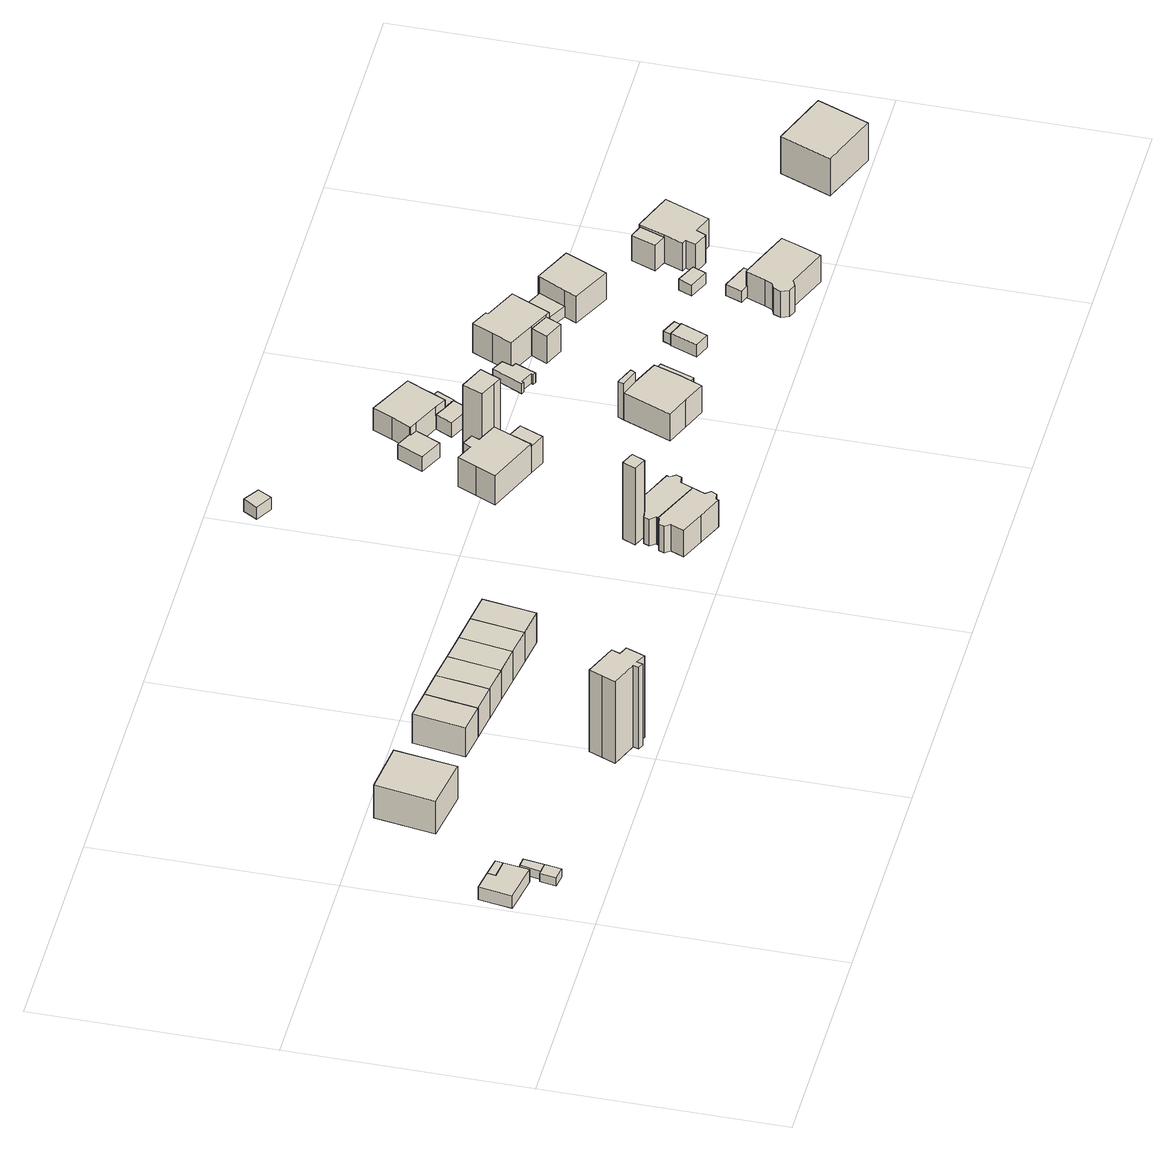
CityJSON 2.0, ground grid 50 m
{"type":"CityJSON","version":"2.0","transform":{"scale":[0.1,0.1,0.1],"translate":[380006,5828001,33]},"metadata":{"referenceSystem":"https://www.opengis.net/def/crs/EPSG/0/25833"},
"CityObjects":{
"building1":{"type":"Building","attributes":{"Gemeindeschluessel":"11000012","BezugspunktDach":"2200","function":"31001_1010","measuredHeight":3.15,"storeysAboveGround":1},"address":[{"country":"Germany","locality":"Berlin","thoroughfareNumber":"7","thoroughfareName":"Elstergasse"}],"geometry":[{"type":"Solid","lod":"1","boundaries":[[[[0,1,2,3,4,5]],[[6,7,8,9,10,11]],[[6,11,5,4]],[[7,6,4,3]],[[8,7,3,2]],[[9,8,2,1]],[[10,9,1,0]],[[11,10,0,5]]]]}]},
"building2":{"type":"Building","attributes":{"Gemeindeschluessel":"11000012","BezugspunktDach":"2200","function":"31001_2000","measuredHeight":1.95,"storeysAboveGround":1},"address":[{"country":"Germany","locality":"Berlin","thoroughfareNumber":"7 (2)","thoroughfareName":"Elstergasse"}],"geometry":[{"type":"Solid","lod":"1","boundaries":[[[[12,13,14,15,16]],[[17,18,19,20,21]],[[17,21,16,15]],[[18,17,15,14]],[[19,18,14,13]],[[20,19,13,12]],[[21,20,12,16]]]]}]},
"building3":{"type":"Building","attributes":{"Gemeindeschluessel":"11000012","BezugspunktDach":"2200","function":"51009_1610","measuredHeight":3.01,"storeysAboveGround":0},"address":[{"country":"Germany","locality":"Berlin"}],"geometry":[{"type":"Solid","lod":"1","boundaries":[[[[1,22,3,2]],[[23,24,25,26]],[[23,26,2,3]],[[24,23,3,22]],[[25,24,22,1]],[[26,25,1,2]]]]}]},
"building4":{"type":"Building","attributes":{"Gemeindeschluessel":"11000012","BezugspunktDach":"2200","function":"31001_2000","measuredHeight":1.95,"storeysAboveGround":1},"address":[{"country":"Germany","locality":"Berlin","thoroughfareNumber":"7 (1)","thoroughfareName":"Elstergasse"}],"geometry":[{"type":"Solid","lod":"1","boundaries":[[[[13,27,28,14]],[[29,30,19,18]],[[29,18,14,28]],[[30,29,28,27]],[[19,30,27,13]],[[18,19,13,14]]]]}]},
"building5":{"type":"Building","attributes":{"Gemeindeschluessel":"11000012","BezugspunktDach":"2200","function":"31001_1010","measuredHeight":9.96,"storeysAboveGround":1},"address":[{"country":"Germany","locality":"Berlin","thoroughfareNumber":"5","thoroughfareName":"Elstergasse"}],"geometry":[{"type":"Solid","lod":"1","boundaries":[[[[31,32,33,34]],[[35,36,37,38]],[[35,38,34,33]],[[36,35,33,32]],[[37,36,32,31]],[[38,37,31,34]]]]}]},
"building6":{"type":"Building","attributes":{"Gemeindeschluessel":"11000012","BezugspunktDach":"2200","function":"31001_1010","measuredHeight":21.99,"storeysAboveGround":1},"address":[{"country":"Germany","locality":"Berlin","thoroughfareNumber":"27","thoroughfareName":"Rabenhorststraße"}],"geometry":[{"type":"Solid","lod":"1","boundaries":[[[[39,40,41,42,43,44,45,46,47,48,49,50]],[[51,52,53,54,55,56,57,58,59,60,61,62]],[[51,62,50,49]],[[52,51,49,48]],[[53,52,48,47]],[[54,53,47,46]],[[55,54,46,45]],[[56,55,45,44]],[[57,56,44,43]],[[58,57,43,42]],[[59,58,42,41]],[[60,59,41,40]],[[61,60,40,39]],[[62,61,39,50]]]]}]},
"building7":{"type":"Building","attributes":{"Gemeindeschluessel":"11000012","BezugspunktDach":"2200","function":"31001_1010","measuredHeight":9.78,"storeysAboveGround":1},"address":[{"country":"Germany","locality":"Berlin","thoroughfareNumber":"3B","thoroughfareName":"Elstergasse"}],"geometry":[{"type":"Solid","lod":"1","boundaries":[[[[63,64,65,66,67]],[[68,69,70,71,72]],[[68,72,67,66]],[[69,68,66,65]],[[70,69,65,64]],[[71,70,64,63]],[[72,71,63,67]]]]}]},
"building8":{"type":"Building","attributes":{"Gemeindeschluessel":"11000012","BezugspunktDach":"2200","function":"31001_1010","measuredHeight":9.78,"storeysAboveGround":1},"address":[{"country":"Germany","locality":"Berlin","thoroughfareNumber":"3A","thoroughfareName":"Elstergasse"}],"geometry":[{"type":"Solid","lod":"1","boundaries":[[[[73,74,75,65,63]],[[69,76,77,78,71]],[[69,71,63,65]],[[76,69,65,75]],[[77,76,75,74]],[[78,77,74,73]],[[71,78,73,63]]]]}]},
"building9":{"type":"Building","attributes":{"Gemeindeschluessel":"11000012","BezugspunktDach":"2200","function":"31001_1010","measuredHeight":9.84,"storeysAboveGround":1},"address":[{"country":"Germany","locality":"Berlin","thoroughfareNumber":"3","thoroughfareName":"Elstergasse"}],"geometry":[{"type":"Solid","lod":"1","boundaries":[[[[79,80,75,73]],[[81,82,83,84]],[[81,84,73,75]],[[82,81,75,80]],[[83,82,80,79]],[[84,83,79,73]]]]}]},
"building10":{"type":"Building","attributes":{"Gemeindeschluessel":"11000012","BezugspunktDach":"2200","function":"31001_1010","measuredHeight":9.84,"storeysAboveGround":1},"address":[{"country":"Germany","locality":"Berlin","thoroughfareNumber":"1B","thoroughfareName":"Elstergasse"}],"geometry":[{"type":"Solid","lod":"1","boundaries":[[[[85,86,80,87,79]],[[88,82,89,90,83]],[[88,83,79,87]],[[82,88,87,80]],[[89,82,80,86]],[[90,89,86,85]],[[83,90,85,79]]]]}]},
"building11":{"type":"Building","attributes":{"Gemeindeschluessel":"11000012","BezugspunktDach":"2200","function":"31001_1010","measuredHeight":9.85,"storeysAboveGround":1},"address":[{"country":"Germany","locality":"Berlin","thoroughfareNumber":"1A","thoroughfareName":"Elstergasse"}],"geometry":[{"type":"Solid","lod":"1","boundaries":[[[[91,92,86,93,85]],[[94,89,95,96,90]],[[94,90,85,93]],[[89,94,93,86]],[[95,89,86,92]],[[96,95,92,91]],[[90,96,91,85]]]]}]},
"building12":{"type":"Building","attributes":{"Gemeindeschluessel":"11000012","BezugspunktDach":"2200","function":"31001_1010","measuredHeight":9.92,"storeysAboveGround":1},"address":[{"country":"Germany","locality":"Berlin","thoroughfareNumber":"1","thoroughfareName":"Elstergasse"}],"geometry":[{"type":"Solid","lod":"1","boundaries":[[[[97,98,99,92,100,91]],[[101,95,102,103,104,96]],[[101,96,91,100]],[[95,101,100,92]],[[102,95,92,99]],[[103,102,99,98]],[[104,103,98,97]],[[96,104,97,91]]]]}]},
"building13":{"type":"Building","attributes":{"Gemeindeschluessel":"11000012","BezugspunktDach":"2200","function":"51009_1610","measuredHeight":18.94,"storeysAboveGround":0},"address":[{"country":"Germany","locality":"Berlin"}],"geometry":[{"type":"Solid","lod":"1","boundaries":[[[[105,106,107,108]],[[109,110,111,112]],[[109,112,108,107]],[[110,109,107,106]],[[111,110,106,105]],[[112,111,105,108]]]]}]},
"building14":{"type":"Building","attributes":{"Gemeindeschluessel":"11000012","BezugspunktDach":"2200","function":"31001_1010","measuredHeight":8.67,"storeysAboveGround":1},"address":[{"country":"Germany","locality":"Berlin","thoroughfareNumber":"28A","thoroughfareName":"Rabenhorststraße"}],"geometry":[{"type":"Solid","lod":"1","boundaries":[[[[113,114,115,116,117,118,119,120,121,122,123,124,125]],[[126,127,128,129,130,131,132,133,134,135,136,137,138]],[[126,138,125,124]],[[127,126,124,123]],[[128,127,123,122]],[[129,128,122,121]],[[130,129,121,120]],[[131,130,120,119]],[[132,131,119,118]],[[133,132,118,117]],[[134,133,117,116]],[[135,134,116,115]],[[136,135,115,114]],[[137,136,114,113]],[[138,137,113,125]]]]}]},
"building15":{"type":"Building","attributes":{"Gemeindeschluessel":"11000012","BezugspunktDach":"2200","function":"31001_1010","measuredHeight":8.63,"storeysAboveGround":1},"address":[{"country":"Germany","locality":"Berlin","thoroughfareNumber":"28B","thoroughfareName":"Rabenhorststraße"}],"geometry":[{"type":"Solid","lod":"1","boundaries":[[[[139,120,140,119,141,142,143,144,145,146,147,148,149,150]],[[151,152,153,154,155,156,157,158,159,131,160,130,161,162]],[[151,162,150,149]],[[152,151,149,148]],[[153,152,148,147]],[[154,153,147,146]],[[155,154,146,145]],[[156,155,145,144]],[[157,156,144,143]],[[158,157,143,142]],[[159,158,142,141]],[[131,159,141,119]],[[160,131,119,140]],[[130,160,140,120]],[[161,130,120,139]],[[162,161,139,150]]]]}]},
"building16":{"type":"Building","attributes":{"Gemeindeschluessel":"11000012","BezugspunktDach":"2200","function":"31001_2520","measuredHeight":2.94,"storeysAboveGround":1},"address":[{"country":"Germany","locality":"Berlin","thoroughfareNumber":"31 (1)","thoroughfareName":"Rabenhorststraße"}],"geometry":[{"type":"Solid","lod":"1","boundaries":[[[[163,164,165,166]],[[167,168,169,170]],[[167,170,166,165]],[[168,167,165,164]],[[169,168,164,163]],[[170,169,163,166]]]]}]},
"building17":{"type":"Building","attributes":{"Gemeindeschluessel":"11000012","function":"31001_1010"},"address":[{"country":"Germany","locality":"Berlin","thoroughfareNumber":"32","thoroughfareName":"Rabenhorststraße"}],"children":["building17-1","building17-2"]},
"building17-1":{"type":"BuildingPart","attributes":{"BezugspunktDach":"2200","measuredHeight":8.94,"storeysAboveGround":2},"parents":["building17"],"geometry":[{"type":"MultiSurface","lod":"1","boundaries":[[[171,172,173,174,175,176,177,178,179,180,181,182]],[[183,184,185,186,187,188,189,190,191,192,193,194]],[[183,194,182,181]],[[184,183,181,180]],[[185,184,180,179]],[[186,185,179,178]],[[187,186,178,177]],[[188,187,177,176]],[[189,188,176,175]],[[190,189,175,174]],[[191,190,174,173]],[[195,196,173,172]],[[193,192,172,171],[197,195,192,193]],[[194,193,171,182]],[[192,191,196,195]],[[195,197,193,192]]]}]},
"building17-2":{"type":"BuildingPart","attributes":{"BezugspunktDach":"2200","measuredHeight":6.45,"storeysAboveGround":2},"parents":["building17"],"geometry":[{"type":"MultiSurface","lod":"1","boundaries":[[[198,199,196,197]],[[191,200,201,193]],[[200,191,196,199]],[[201,200,199,198]],[[193,201,198,197]],[[192,195,196,191]],[[193,197,195,192]]]}]},
"building18":{"type":"Building","attributes":{"Gemeindeschluessel":"11000012","BezugspunktDach":"2200","function":"31001_2463","measuredHeight":17.72,"storeysAboveGround":1},"address":[{"country":"Germany","locality":"Berlin","thoroughfareNumber":"32 (1)","thoroughfareName":"Rabenhorststraße"}],"geometry":[{"type":"Solid","lod":"1","boundaries":[[[[202,203,204,205,206]],[[207,208,209,190,189]],[[207,189,206,205]],[[208,207,205,204]],[[209,208,204,203]],[[190,209,203,202]],[[189,190,202,206]]]]}]},
"building19":{"type":"Building","attributes":{"Gemeindeschluessel":"11000012","function":"31001_1010"},"address":[{"country":"Germany","locality":"Berlin","thoroughfareNumber":"34","thoroughfareName":"Rabenhorststraße"}],"children":["building19-1","building19-2","building19-3","building19-4"]},
"building19-1":{"type":"BuildingPart","attributes":{"BezugspunktDach":"2200","measuredHeight":7.08,"storeysAboveGround":1},"parents":["building19"],"geometry":[{"type":"MultiSurface","lod":"1","boundaries":[[[210,211,212,213,214,215,216,217,218,219]],[[220,221,222,223,224,225,226,227,228,229]],[[230,231,219,218]],[[221,220,218,217]],[[222,221,217,216]],[[223,222,216,215]],[[224,223,215,214]],[[225,224,214,213]],[[232,233,213,212]],[[234,235,236,212,211]],[[228,227,211,210]],[[231,237,210,219]],[[220,229,231,230]],[[238,226,225,233,232]],[[227,226,236,235,234]],[[239,229,228,237,231]]]}]},
"building19-2":{"type":"BuildingPart","attributes":{"BezugspunktDach":"2200","measuredHeight":3.81,"storeysAboveGround":1},"parents":["building19"],"geometry":[{"type":"Solid","lod":"1","boundaries":[[[[240,241,233,232]],[[225,242,243,226]],[[242,225,233,241]],[[243,242,241,240]],[[226,236,244,243,240,232]],[[225,226,232,233]],[[243,244,236,226]]]]}]},
"building19-3":{"type":"BuildingPart","attributes":{"BezugspunktDach":"2200","measuredHeight":3.55,"storeysAboveGround":1},"parents":["building19"],"geometry":[{"type":"MultiSurface","lod":"1","boundaries":[[[245,237,231,230,246,247]],[[248,220,229,228,249,250]],[[248,250,247,246]],[[220,248,246,230]],[[249,228,237,245]],[[250,249,245,247]],[[220,230,231,229]],[[228,229,231,237,251]]]}]},
"building19-4":{"type":"BuildingPart","attributes":{"BezugspunktDach":"2200","measuredHeight":3.57,"storeysAboveGround":1},"parents":["building19"],"geometry":[{"type":"MultiSurface","lod":"1","boundaries":[[[252,244,235,253]],[[227,243,254,255]],[[227,255,253,235]],[[254,243,244,252]],[[255,254,252,253]],[[227,235,236,226]],[[226,236,244,243]]]}]},
"building20":{"type":"Building","attributes":{"Gemeindeschluessel":"11000012","BezugspunktDach":"2200","function":"51009_1610","measuredHeight":8.89,"storeysAboveGround":0},"address":[{"country":"Germany","locality":"Berlin"}],"geometry":[{"type":"Solid","lod":"1","boundaries":[[[[256,257,258,259]],[[260,261,262,263]],[[260,263,259,258]],[[261,260,258,257]],[[262,261,257,256]],[[263,262,256,259]]]]}]},
"building21":{"type":"Building","attributes":{"Gemeindeschluessel":"11000012","function":"31001_1010"},"address":[{"country":"Germany","locality":"Berlin","thoroughfareNumber":"65A","thoroughfareName":"Turmfalkenstraße"}],"children":["building21-1","building21-2"]},
"building21-1":{"type":"BuildingPart","attributes":{"BezugspunktDach":"2200","measuredHeight":8.81,"storeysAboveGround":2},"parents":["building21"],"geometry":[{"type":"MultiSurface","lod":"1","boundaries":[[[264,265,266,267,268,269,270,271]],[[263,262,272,273,274,275,276,277]],[[263,277,271,270]],[[262,263,270,269]],[[272,262,269,268]],[[273,272,268,267]],[[274,278,279,267,266]],[[275,274,266,265]],[[276,275,265,264]],[[277,276,264,271]],[[273,279,278,274]]]}]},
"building21-2":{"type":"BuildingPart","attributes":{"BezugspunktDach":"2200","measuredHeight":3.43,"storeysAboveGround":2},"parents":["building21"],"geometry":[{"type":"Solid","lod":"1","boundaries":[[[[280,281,282,279,278]],[[283,284,285,286,287]],[[283,287,278,274,273,279]],[[284,283,279,282]],[[285,284,282,281]],[[286,285,281,280]],[[287,286,280,278]],[[279,273,274,278]]]]}]},
"building22":{"type":"Building","attributes":{"Gemeindeschluessel":"11000012","BezugspunktDach":"2200","function":"31001_2463","measuredHeight":2.48,"storeysAboveGround":1},"address":[{"country":"Germany","locality":"Berlin","thoroughfareNumber":"17 (1)","thoroughfareName":"Dorndreherweg"}],"geometry":[{"type":"Solid","lod":"1","boundaries":[[[[288,289,290,291,292,293,294,295,296,297]],[[298,299,300,301,302,303,304,305,306,307]],[[298,307,297,296]],[[299,298,296,295]],[[300,299,295,294]],[[301,300,294,293]],[[302,301,293,292]],[[303,302,292,291]],[[304,303,291,290]],[[305,304,290,289]],[[306,305,289,288]],[[307,306,288,297]]]]}]},
"building23":{"type":"Building","attributes":{"Gemeindeschluessel":"11000012","BezugspunktDach":"2200","function":"31001_2463","measuredHeight":3.26,"storeysAboveGround":1},"address":[{"country":"Germany","locality":"Berlin","thoroughfareNumber":"65A (1)","thoroughfareName":"Turmfalkenstraße"}],"geometry":[{"type":"Solid","lod":"1","boundaries":[[[[308,309,310,311,312]],[[313,314,315,316,317]],[[313,317,312,311]],[[314,313,311,310]],[[315,314,310,309]],[[316,315,309,308]],[[317,316,308,312]]]]}]},
"building24":{"type":"Building","attributes":{"Gemeindeschluessel":"11000012","function":"31001_1010"},"address":[{"country":"Germany","locality":"Berlin","thoroughfareNumber":"17","thoroughfareName":"Dorndreherweg"}],"children":["building24-1","building24-2"]},
"building24-1":{"type":"BuildingPart","attributes":{"BezugspunktDach":"2200","measuredHeight":7.71,"storeysAboveGround":2},"parents":["building24"],"geometry":[{"type":"MultiSurface","lod":"1","boundaries":[[[318,319,320,321,322,323,324,325,326]],[[327,328,329,330,331,332,333,334,335]],[[327,335,326,325]],[[328,327,325,324]],[[329,328,324,323]],[[330,329,323,322]],[[331,330,322,321]],[[332,331,321,320]],[[333,332,320,319]],[[334,336,337,319,318]],[[335,334,318,326]],[[333,337,336,334]]]}]},
"building24-2":{"type":"BuildingPart","attributes":{"BezugspunktDach":"2200","measuredHeight":6.7,"storeysAboveGround":2},"parents":["building24"],"geometry":[{"type":"Solid","lod":"1","boundaries":[[[[338,337,336,339]],[[334,333,340,341]],[[334,341,339,336]],[[340,333,337,338]],[[341,340,338,339]],[[333,334,336,337]]]]}]},
"building25":{"type":"Building","attributes":{"Gemeindeschluessel":"11000012","BezugspunktDach":"2200","function":"51009_1611","measuredHeight":2.51,"storeysAboveGround":0},"address":[{"country":"Germany","locality":"Berlin"}],"geometry":[{"type":"Solid","lod":"1","boundaries":[[[[342,343,344,345]],[[346,347,348,349]],[[346,349,345,344]],[[347,346,344,343]],[[348,347,343,342]],[[349,348,342,345]]]]}]},
"building26":{"type":"Building","attributes":{"Gemeindeschluessel":"11000012","BezugspunktDach":"2200","function":"31001_2463","measuredHeight":2.57,"storeysAboveGround":1},"address":[{"country":"Germany","locality":"Berlin","thoroughfareNumber":"15 (1)","thoroughfareName":"Dorndreherweg"}],"geometry":[{"type":"Solid","lod":"1","boundaries":[[[[350,351,352,353]],[[354,355,356,357]],[[354,357,353,352]],[[355,354,352,351]],[[356,355,351,350]],[[357,356,350,353]]]]}]},
"building27":{"type":"Building","attributes":{"Gemeindeschluessel":"11000012","BezugspunktDach":"2200","function":"31001_1010","measuredHeight":8.29,"storeysAboveGround":1},"address":[{"country":"Germany","locality":"Berlin","thoroughfareNumber":"15","thoroughfareName":"Dorndreherweg"}],"geometry":[{"type":"Solid","lod":"1","boundaries":[[[[358,359,360,361,362,363,364,365]],[[356,355,366,367,368,369,370,371]],[[356,371,365,364]],[[355,356,364,363]],[[366,355,363,362]],[[367,366,362,361]],[[368,367,361,360]],[[369,368,360,359]],[[370,369,359,358]],[[371,370,358,365]]]]}]},
"building28":{"type":"Building","attributes":{"Gemeindeschluessel":"11000012","BezugspunktDach":"2200","function":"31001_1010","measuredHeight":8.43,"storeysAboveGround":1},"address":[{"country":"Germany","locality":"Berlin","thoroughfareNumber":"65","thoroughfareName":"Turmfalkenstraße"}],"geometry":[{"type":"Solid","lod":"1","boundaries":[[[[372,373,374,375,376,377,378,379,380,381,382,383,384]],[[385,386,387,388,389,390,391,392,393,394,395,396,397]],[[385,397,384,383]],[[386,385,383,382]],[[387,386,382,381]],[[388,387,381,380]],[[389,388,380,379]],[[390,389,379,378]],[[391,390,378,377]],[[392,391,377,376]],[[393,392,376,375]],[[394,393,375,374]],[[395,394,374,373]],[[396,395,373,372]],[[397,396,372,384]]]]}]},
"building29":{"type":"Building","attributes":{"Gemeindeschluessel":"11000012","BezugspunktDach":"2200","function":"31001_2463","measuredHeight":2.72,"storeysAboveGround":1},"address":[{"country":"Germany","locality":"Berlin","thoroughfareNumber":"65 (1)","thoroughfareName":"Turmfalkenstraße"}],"geometry":[{"type":"Solid","lod":"1","boundaries":[[[[398,399,400,401,402,403]],[[404,405,406,407,408,409]],[[404,409,403,402]],[[405,404,402,401]],[[406,405,401,400]],[[407,406,400,399]],[[408,407,399,398]],[[409,408,398,403]]]]}]},
"building30":{"type":"Building","attributes":{"Gemeindeschluessel":"11000012","BezugspunktDach":"2200","function":"31001_2463","measuredHeight":2.7,"storeysAboveGround":1},"address":[{"country":"Germany","locality":"Berlin","thoroughfareNumber":"67 (2)","thoroughfareName":"Turmfalkenstraße"}],"geometry":[{"type":"Solid","lod":"1","boundaries":[[[[410,411,412,413]],[[414,415,416,417]],[[414,417,413,412]],[[415,414,412,411]],[[416,415,411,410]],[[417,416,410,413]]]]}]},
"building31":{"type":"Building","attributes":{"Gemeindeschluessel":"11000012","BezugspunktDach":"2200","function":"51009_1610","measuredHeight":2.85,"storeysAboveGround":0},"address":[{"country":"Germany","locality":"Berlin"}],"geometry":[{"type":"Solid","lod":"1","boundaries":[[[[418,419,420,421,422,423,424,425]],[[426,427,428,429,430,431,432,433]],[[426,433,425,424]],[[427,426,424,423]],[[428,427,423,422]],[[429,428,422,421]],[[430,429,421,420]],[[431,430,420,419]],[[432,431,419,418]],[[433,432,418,425]]]]}]},
"building32":{"type":"Building","attributes":{"Gemeindeschluessel":"11000012","BezugspunktDach":"2200","function":"31001_2463","measuredHeight":6.3,"storeysAboveGround":1},"address":[{"country":"Germany","locality":"Berlin","thoroughfareNumber":"67 (1)","thoroughfareName":"Turmfalkenstraße"}],"geometry":[{"type":"Solid","lod":"1","boundaries":[[[[434,435,436,437]],[[438,439,440,441]],[[438,441,437,436]],[[439,438,436,435]],[[440,439,435,434]],[[441,440,434,437]]]]}]},
"building33":{"type":"Building","attributes":{"Gemeindeschluessel":"11000012","BezugspunktDach":"2200","function":"31001_1010","measuredHeight":7.75,"storeysAboveGround":1},"address":[{"country":"Germany","locality":"Berlin","thoroughfareNumber":"67","thoroughfareName":"Turmfalkenstraße"}],"geometry":[{"type":"Solid","lod":"1","boundaries":[[[[442,443,444,445,446,447,448,449,450,451,452,453]],[[440,439,454,455,456,457,458,459,460,461,462,463]],[[440,463,453,452]],[[439,440,452,451]],[[454,439,451,450]],[[455,454,450,449]],[[456,455,449,448]],[[457,456,448,447]],[[458,457,447,446]],[[459,458,446,445]],[[460,459,445,444]],[[461,460,444,443]],[[462,461,443,442]],[[463,462,442,453]]]]}]},
"building34":{"type":"Building","attributes":{"Gemeindeschluessel":"11000012","BezugspunktDach":"2200","function":"31001_1010","measuredHeight":10.93,"storeysAboveGround":2},"address":[{"country":"Germany","locality":"Berlin","thoroughfareNumber":"11","thoroughfareName":"Dorndreherweg"},{"country":"Germany","locality":"Berlin","thoroughfareNumber":"66","thoroughfareName":"Turmfalkenstraße"}],"geometry":[{"type":"Solid","lod":"1","boundaries":[[[[464,465,466,467]],[[468,469,470,471]],[[468,471,467,466]],[[469,468,466,465]],[[470,469,465,464]],[[471,470,464,467]]]]}]}
},
"vertices":[
[87,150,46],[95,203,46],[55,208,46],[58,226,46],[14,233,46],[4,164,46],[14,233,15],[58,226,15],[55,208,15],[95,203,15],[87,150,15],[4,164,15],
[117,94,34],[122,129,34],[100,131,34],[94,132,34],[88,98,34],[94,132,14],[100,131,14],[122,129,14],[117,94,14],[88,98,14],
[97,219,46],[58,226,16],[97,219,16],[95,203,16],[55,208,16],
[128,172,34],[109,174,34],[109,174,14],[128,172,14],
[301,340,90],[320,470,90],[211,483,90],[191,357,90],[211,483,9],[320,470,9],[301,340,9],[191,357,9],
[522,50,216],[518,38,216],[530,33,216],[533,45,216],[554,35,216],[565,64,216],[569,74,216],[550,82,216],[557,100,216],[489,128,216],[478,100,216],[466,72,216],[478,100,14],[489,128,14],[557,100,14],[550,82,14],[569,74,14],[565,64,14],[554,35,14],[533,45,14],[530,33,14],[518,38,14],[522,50,14],[466,72,14],
[473,341,94],[481,396,94],[490,450,94],[427,459,94],[411,350,94],[427,459,22],[490,450,22],[481,396,22],[473,341,22],[411,350,22],
[533,332,94],[541,387,94],[549,442,94],[549,442,22],[541,387,22],[533,332,22],
[592,324,94],[608,433,94],[549,442,21],[608,433,21],[592,324,21],[533,332,21],
[651,315,94],[668,424,94],[600,378,94],[600,378,21],[668,424,21],[651,315,21],
[711,306,94],[727,416,94],[660,370,94],[660,370,21],[727,416,21],[711,306,21],
[772,297,94],[780,352,94],[788,407,94],[719,361,94],[719,361,21],[788,407,21],[780,352,21],[772,297,21],
[1121,168,212],[1133,195,212],[1105,207,212],[1093,180,212],[1105,207,23],[1133,195,23],[1121,168,23],[1093,180,23],
[1136,61,84],[1187,39,84],[1189,44,84],[1203,46,84],[1209,58,84],[1200,69,84],[1211,95,84],[1109,139,84],[1108,136,84],[1093,134,84],[1088,122,84],[1097,111,84],[1085,83,84],[1097,111,18],[1088,122,18],[1093,134,18],[1108,136,18],[1109,139,18],[1211,95,18],[1200,69,18],[1209,58,18],[1203,46,18],[1189,44,18],[1187,39,18],[1136,61,18],[1085,83,18],
[1111,143,84],[1160,117,84],[1222,121,84],[1236,122,84],[1241,134,84],[1233,146,84],[1235,151,84],[1184,173,84],[1133,195,84],[1121,168,84],[1107,166,84],[1102,154,84],[1107,166,18],[1121,168,18],[1133,195,18],[1184,173,18],[1235,151,18],[1233,146,18],[1241,134,18],[1236,122,18],[1222,121,18],[1160,117,18],[1111,143,18],[1102,154,18],
[1038,877,52],[1054,906,52],[1021,927,52],[1003,897,52],[1021,927,22],[1054,906,22],[1038,877,22],[1003,897,22],
[1255,421,94],[1272,461,94],[1276,471,94],[1289,501,94],[1255,516,94],[1246,520,94],[1253,536,94],[1229,547,94],[1221,531,94],[1185,547,94],[1167,507,94],[1148,466,94],[1167,507,22],[1185,547,22],[1221,531,22],[1229,547,22],[1253,536,22],[1246,520,22],[1255,516,22],[1289,501,22],[1276,471,22],[1272,461,22],[1255,421,22],[1148,466,22],[1272,461,87],[1276,471,87],[1255,421,87],
[1290,406,87],[1311,455,87],[1311,455,22],[1290,406,22],
[1289,501,200],[1306,493,200],[1325,536,200],[1273,558,200],[1255,516,200],[1273,558,22],[1325,536,22],[1306,493,22],
[1283,652,79],[1338,626,79],[1362,614,79],[1379,650,79],[1381,655,79],[1401,696,79],[1308,741,79],[1289,700,79],[1270,661,79],[1269,659,79],[1270,661,24],[1289,700,24],[1308,741,24],[1401,696,24],[1381,655,24],[1379,650,24],[1362,614,24],[1338,626,24],[1283,652,24],[1269,659,24],[1270,661,60],[1269,659,60],[1362,614,62],[1379,650,62],[1338,626,58],[1338,626,60],[1362,614,60],[1283,652,60],[1362,614,29],[1269,659,35],
[1386,603,62],[1403,638,62],[1403,638,24],[1386,603,24],[1386,603,60],
[1258,600,60],[1236,677,60],[1210,623,60],[1236,677,24],[1258,600,24],[1210,623,24],[1283,652,42],
[1369,568,60],[1321,591,60],[1369,568,24],[1321,591,24],
[1488,272,110],[1493,282,110],[1455,298,110],[1450,286,110],[1455,298,21],[1493,282,21],[1488,272,21],[1450,286,21],
[1457,166,87],[1505,146,87],[1524,191,87],[1544,248,87],[1497,268,87],[1488,272,87],[1450,286,87],[1409,185,87],[1497,268,21],[1544,248,21],[1524,191,21],[1505,146,21],[1457,166,21],[1409,185,21],[1524,191,54],[1544,248,54],
[1563,176,54],[1588,246,54],[1548,262,54],[1544,248,20],[1548,262,20],[1588,246,20],[1563,176,20],[1524,191,20],
[1482,488,49],[1484,493,49],[1510,480,49],[1508,476,49],[1514,473,49],[1532,516,49],[1524,520,49],[1532,542,49],[1507,555,49],[1476,491,49],[1507,555,25],[1532,542,25],[1524,520,25],[1532,516,25],[1514,473,25],[1508,476,25],[1510,480,25],[1484,493,25],[1482,488,25],[1476,491,25],
[1695,180,50],[1718,236,50],[1702,242,50],[1685,249,50],[1663,193,50],[1685,249,20],[1702,242,20],[1718,236,20],[1695,180,20],[1663,193,20],
[1592,499,95],[1632,480,95],[1640,476,95],[1678,557,95],[1610,588,95],[1612,593,95],[1576,610,95],[1555,566,95],[1537,526,95],[1555,566,23],[1576,610,23],[1612,593,23],[1610,588,23],[1678,557,23],[1640,476,23],[1632,480,23],[1592,499,23],[1537,526,23],[1592,499,90],[1632,480,90],
[1617,448,90],[1576,466,90],[1617,448,23],[1576,466,23],
[1718,236,47],[1724,251,47],[1692,265,47],[1685,249,47],[1692,265,22],[1724,251,22],[1718,236,22],[1685,249,22],
[1718,464,49],[1745,519,49],[1705,538,49],[1679,484,49],[1705,538,23],[1745,519,23],[1718,464,23],[1679,484,23],
[1786,399,89],[1791,410,89],[1824,482,89],[1826,486,89],[1747,522,89],[1745,519,89],[1718,464,89],[1705,438,89],[1747,522,23],[1826,486,23],[1824,482,23],[1791,410,23],[1786,399,23],[1705,438,23],
[1824,49,82],[1839,43,82],[1852,49,82],[1937,15,82],[1954,57,82],[1970,99,82],[1897,128,82],[1859,143,82],[1858,140,82],[1843,102,82],[1836,86,82],[1823,80,82],[1817,65,82],[1823,80,17],[1836,86,17],[1843,102,17],[1858,140,17],[1859,143,17],[1897,128,17],[1970,99,17],[1954,57,17],[1937,15,17],[1852,49,17],[1839,43,17],[1824,49,17],[1817,65,17],
[1858,140,47],[1859,143,47],[1897,128,47],[1909,159,47],[1853,181,47],[1840,147,47],[1853,181,20],[1909,159,20],[1897,128,20],[1859,143,20],[1858,140,20],[1840,147,20],
[1875,225,49],[1887,253,49],[1846,271,49],[1834,243,49],[1846,271,22],[1887,253,22],[1875,225,22],[1834,243,22],
[1805,404,51],[1815,426,51],[1823,423,51],[1835,449,51],[1827,452,51],[1838,474,51],[1824,482,51],[1791,410,51],[1824,482,22],[1838,474,22],[1827,452,22],[1835,449,22],[1823,423,22],[1815,426,22],[1805,404,22],[1791,410,22],
[1919,317,84],[1938,368,84],[1911,378,84],[1892,328,84],[1911,378,21],[1938,368,21],[1919,317,21],[1892,328,21],
[1913,273,90],[1905,252,90],[1936,240,90],[1937,240,90],[1946,260,90],[1985,245,90],[2022,338,90],[1981,354,90],[1939,370,90],[1938,368,90],[1919,317,90],[1903,277,90],[1939,370,21],[1981,354,21],[2022,338,21],[1985,245,21],[1946,260,21],[1937,240,21],[1936,240,21],[1905,252,21],[1913,273,21],[1903,277,21],
[2306,9,110],[2349,117,110],[2230,162,110],[2187,56,110],[2230,162,18],[2349,117,18],[2306,9,18],[2187,56,18]
]}
